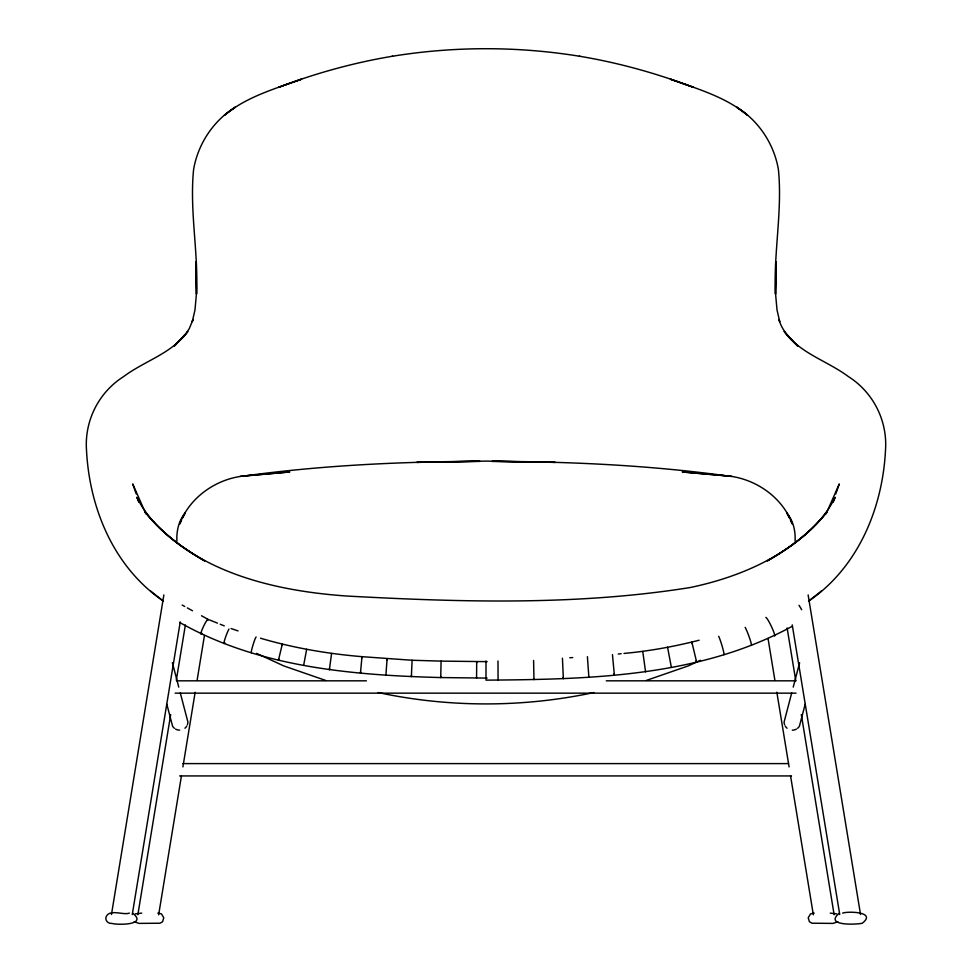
<?xml version="1.0" encoding="UTF-8"?>
<svg xmlns="http://www.w3.org/2000/svg" width="972" height="972" viewBox="0 0 972 972"><rect width="100%" height="100%" fill="white"/><g stroke="black" fill="none" stroke-linecap="round" stroke-linejoin="round"><path stroke-width="1.46" d="M486 660.96L486 680.145C589.627 679.355 699.257 677.047 792.447 626.187M361.985 657.777L361.997 656.671C327.685 653.779 293.544 647.984 260.496 638.215M588.874 677.192L587.404 656.683M179.711 622.457C258.637 667.242 351.743 675.163 440.729 677.557L441.094 661.118L487.154 661.64M282.257 645.323L282.281 644.229L278.442 660.219L278.94 659.174M498.077 680.145L497.98 660.96M303.641 665.395L306.678 649.235M776.045 269.171L775.425 294.079C773.481 252.489 782.557 210.924 778.402 169.505C774.04 143.965 758.646 120.686 736.545 107.066L747.541 115.206C725.428 96.787 697.046 88.744 670.425 79.194L693.255 87.249C656.586 73.337 618.678 62.791 579.98 56.315L579.312 56.218M776.154 264.773L776.227 261.845L775.705 295.427L777.029 310.007L779.726 321.647L778.961 319.496C781.889 330.383 789.762 338.402 797.587 346.02L784.197 331.476C800.102 353.468 827.391 360.891 848.374 376.577C873.257 392.311 887.582 420.718 885.504 450.024C882.637 508.222 858.154 567.15 808.911 600.951M533.956 679.622L533.592 660.45M795.084 541.222C795.655 531.137 793.31 520.664 786.688 512.791L789.203 517.784M441.094 661.118L412.116 660.255L411.375 676.682L411.484 675.589M111.476 914.458L163.867 594.937M132.265 914.555L180.245 621.91M137.866 914.713L170.683 714.566M176.321 680.218L185.373 624.947M158.655 914.81L181.436 775.899M182.906 766.932L195.153 692.258M197.109 680.303L204.448 635.494M360.673 671.956L360.466 673.049L361.997 656.671L412.116 660.255M791.706 692.927L784.112 721.953A8.226 8.153 14.7 0 0 784.611 724.76M793.225 687.119L799.628 662.722M805.144 704.323L799.446 726.096A8.226 8.153 14.7 0 1 797.599 728.271M331.586 653.512L329.35 669.805L329.642 668.724M835.811 493.91L839.273 483.935L826.091 513.896M833.211 502.16L835.167 497.263C821.109 526.046 794.318 545.231 767.345 560.917C789.823 547.819 811.073 532.097 827.293 511.551C793.735 553.943 741.879 576.724 690.084 587.55C576.882 605.641 461.263 602.227 347.162 596.055C273.788 591 192.626 571.937 144.707 511.551C160.915 532.085 182.092 547.953 204.655 560.917C177.876 544.988 150.976 525.925 136.833 497.263L138.789 502.16M181.545 520.275L179.662 524.03C189.564 497.081 216.865 478.358 245.066 475.867L289.778 471.955L240.096 476.377M182.797 517.784L185.312 512.791C178.69 520.664 176.345 531.137 176.916 541.222M837.828 921.748L833.028 923.4L812.057 923.218L809.421 921.748L808.206 917.762L810.575 913.862L814.22 913.121M808.57 601.085L821.413 591.049M700.484 660.267L688.237 665.917L646.271 680.449M135.327 913.862L141.73 913.121M839.176 913.303C823.563 926.389 857.596 924.506 862.31 923.218C877.23 911.627 847.608 911.141 842.627 913.121M699.111 640.232C674.483 646.514 649.332 651.131 624 653.427M593.807 692.55C523.045 707.701 448.955 707.701 378.193 692.55M392.688 56.218L392.02 56.315C353.322 62.791 315.414 73.337 278.745 87.249L301.575 79.194C274.955 88.744 246.572 96.787 224.459 115.206L235.455 107.066C213.354 120.686 197.96 143.965 193.598 169.505C189.443 210.924 198.519 252.489 196.575 294.079L195.955 269.171M392.02 56.315C454.155 46.182 517.845 46.182 579.98 56.315M245.066 475.867C322.874 465.248 401.46 461.627 479.925 461.336L416.781 462.368L486 461.093L555.219 462.368L492.014 461.348C570.515 461.615 649.114 465.248 726.934 475.867C755.135 478.358 782.436 497.081 792.338 524.03L790.455 520.275M618.228 654.022L621.12 653.719M569.774 657.752L572.715 657.582M440.705 676.463L440.729 677.557L487.13 678.092M176.649 680.825L366.42 680.825M606.285 680.825L796.044 680.825M175.13 693.158L796.044 693.158M182.724 763.603L788.462 763.603M179.686 775.935L791.5 775.935M129.373 913.121C122.788 915.515 108.548 908.115 105.839 917.762C105.486 921.128 108.548 923.85 111.853 923.4C116.421 924.98 148.157 925.563 132.824 913.303M830.27 913.121L836.673 913.862M157.78 913.121L161.425 913.862L163.794 917.762L162.579 921.748L159.943 923.218L138.972 923.4L134.172 921.748M726.934 475.867L682.223 471.955L731.904 476.377M325.729 680.449L283.763 665.917L256.559 653.354M231.105 628.544L238.067 630.901M209.308 619.857L217.473 623.149M220.194 624.243L224.277 625.883M182.177 605.046L184.753 606.479M187.329 607.901L192.492 610.756M201.508 615.75L207.947 619.31M195.846 264.773L195.773 261.845L196.295 295.427L194.971 310.007L192.274 321.647L193.039 319.496L189.37 328.427L186.053 333.7L174.413 346.02L187.803 331.476C171.971 353.48 144.561 360.879 123.626 376.577C98.743 392.311 84.418 420.718 86.496 450.024C89.388 508.295 113.894 567.466 163.43 601.085M150.587 591.049L163.089 600.951M696.061 660.911L696.681 662.224L691.882 642.225L691.906 643.598M145.909 513.896L132.727 483.935L136.189 493.91M667.57 647.218L671.373 667.424M642.771 651.471L645.566 671.846M172.372 662.722L178.775 687.119M180.294 692.927L187.888 721.953A8.226 8.153 -14.7 0 1 187.389 724.76M166.856 704.323L172.554 726.096A8.226 8.153 -14.7 0 0 174.401 728.271M612.457 654.63L614.365 675.09L614.11 673.73M808.133 594.937L860.524 914.458M792.241 624.899L839.735 914.555M787.113 627.936L795.679 680.218M801.317 714.566L834.134 914.713M768.038 638.483L774.891 680.303M776.847 692.258L789.094 766.932M790.564 775.899L813.345 914.81M562.436 658.202L563.359 678.735L563.213 677.363M476.717 662.746L476.693 661.64L476.572 678.092M387.099 659.842L387.087 658.737L385.908 675.139M251.335 652.734A8.226 0.668 -72.9 0 1 253.072 644.764A8.226 0.668 -72.9 0 1 256.146 637.012M224.799 642.541A8.226 0.765 -69.7 0 1 224.787 639.527A8.226 0.765 -69.7 0 1 228.955 629.042M201.872 633.319A8.226 0.972 -64.6 0 1 203.476 626.527A8.226 0.972 -64.6 0 1 207.959 620.428M718.709 636.296A10.279 0.838 72.9 0 1 722.475 647.291A10.279 0.838 72.9 0 1 723.909 654.703M745.159 627.353A10.279 0.96 69.7 0 1 749.606 638.118A10.279 0.96 69.7 0 1 751.32 645.432M765.814 617.451A10.291 1.215 64.6 0 1 771.404 626.466A10.291 1.215 64.6 0 1 774.587 636.053M799.008 605.289A10.279 1.397 61 0 1 801.657 609.748M796.445 729.073A8.226 8.153 14.7 0 1 792.326 730.142M787.065 728.222A8.226 8.153 14.7 0 1 785.218 726.035M186.782 726.035A8.226 8.153 -14.7 0 1 184.935 728.222M179.674 730.142A8.226 8.153 -14.7 0 1 175.555 729.073"/></g></svg>
